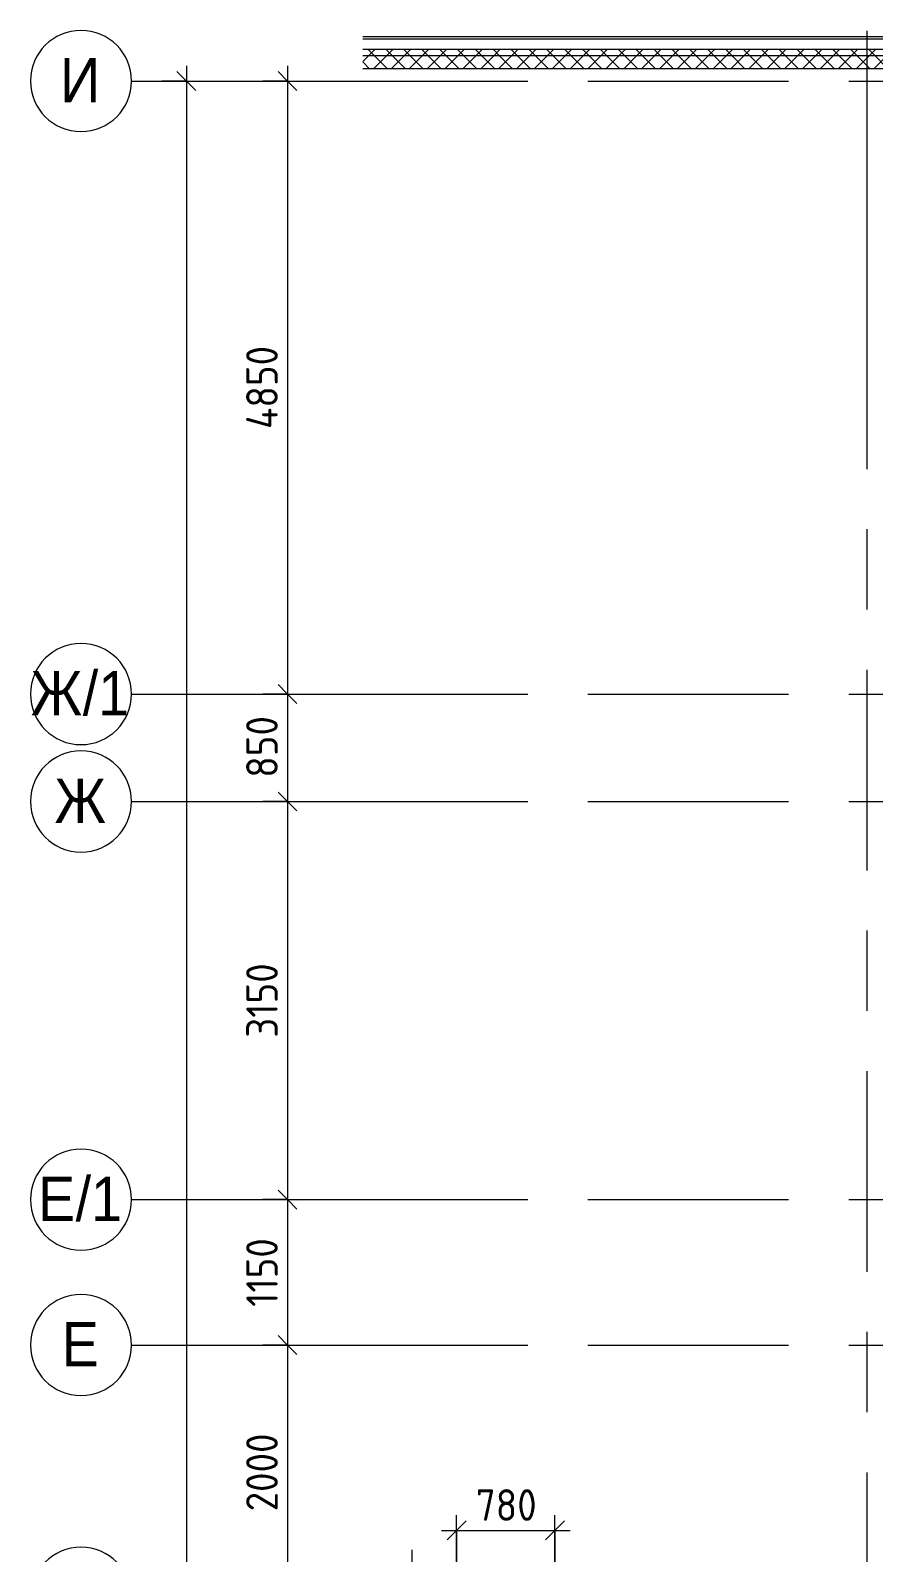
# Model space of a CAD drawing. Header units: millimetres. Extents: x -2911 to 185522, y -8553 to 29000.
# Drawn here: x -2911 to 3760, y 15358 to 27400 of the extents above; entities that cross this region are included whole.
import ezdxf

# ---------------------------------------------------------------- set-up
doc = ezdxf.new("R2010")
doc.units = ezdxf.units.MM
doc.linetypes.add('Осевая', pattern=[3175, 635, -476.25, 1587.5, -476.25])
for name, color, linetype, lineweight in [('A-ANNO-DIMS', 7, 'Continuous', 9), ('A-ANNO-DIMS-100', 7, 'Continuous', 9), ('A-WALL', 7, 'Continuous', 9), ('Оси', 7, 'Continuous', 9), ('Оси-1', 7, 'Continuous', 20), ('Оси-2', 7, 'Осевая', 9)]:
    doc.layers.add(name, color=color, linetype=linetype, lineweight=lineweight)
doc.layers.add('A-WALL-2', color=7, linetype='Continuous', lineweight=13, true_color=0x3c3c3c)
doc.layers.add('A-WALL-FNSH-1', color=7, linetype='Continuous', lineweight=9, true_color=0x3c3c3c)
doc.styles.add('Arial', font='arial.ttf', dxfattribs={"width": 0.9, "height": 350})
doc.styles.add('ISOCPEUR', font='isocpeur.ttf', dxfattribs={"width": 0.9, "height": 250})
doc.dimstyles.new('ISO-2_5_0_9К_БОЛЬШОЙ', dxfattribs={"dimscale": 304.8, "dimtxt": 248.995294, "dimasz": 0.492126, "dimexe": 0.393701, "dimexo": 0.984252, "dimgap": 0, "dimtad": 1, "dimdec": 0, "dimrnd": 10, "dimzin": 0, "dimdsep": 46, "dimtxsty": 'ISOCPEUR', "dimblk1": 'OBLIQUE', "dimblk2": 'OBLIQUE', "dimsah": 1, "dimcen": 0.09, "dimdle": 0.393701, "dimazin": 0, "dimtfac": 1, "dimtdec": 4, "dimtix": 1, "dimtmove": 0, "dimatfit": 3, "dimfxl": 1, "dimtvp": 1, "dimtolj": 1, "dimtzin": 0, "dimarcsym": 2})
doc.dimstyles.new('ISO-2_5_0_9К_БОЛЬШОЙ_1', dxfattribs={"dimscale": 304.8, "dimtxt": 248.995294, "dimasz": 0.492126, "dimexe": 0.393701, "dimexo": 0.984252, "dimgap": 0, "dimtad": 1, "dimdec": 0, "dimrnd": 10, "dimzin": 0, "dimdsep": 46, "dimtxsty": 'ISOCPEUR', "dimblk1": 'OBLIQUE', "dimblk2": 'OBLIQUE', "dimsah": 1, "dimcen": 0.09, "dimdle": 0.393701, "dimazin": 0, "dimtfac": 1, "dimtdec": 4, "dimtix": 1, "dimtmove": 2, "dimatfit": 3, "dimfxl": 1, "dimtvp": 1, "dimtolj": 1, "dimtzin": 0, "dimarcsym": 2})
pattern_1 = [(45, (0, 0), (-70.71068, 70.71068), []), (135, (0, 0), (-70.71068, -70.71068), [])]

# ---------------------------------------------------------------- blocks, each defined once
blk = doc.blocks.new('Ось сетки - D8-29747960-План расстановки осветительного оборудования 2 этажа в осях 1-12')
at = {"layer": 'Оси-1'}
for start, end in [(360, 180), (180, 360)]:
    blk.add_arc((0, 0), 4, start, end, dxfattribs=at)
blk = doc.blocks.new('DIMBLOCK12-План расстановки осветительного оборудования 2 этажа в осях 1-12')
at = {"layer": 'A-ANNO-DIMS-100'}
for p, q in [((-877, 27120), (-877, 22150)), ((-1071, 27000), (-757, 27000)), ((-877, 27000), (-1071, 27000)), ((-1071, 22150), (-757, 22150)), ((-877, 22150), (-1071, 22150))]:
    blk.add_line(p, q, dxfattribs=at)
at = {"layer": 'A-ANNO-DIMS-100', "lineweight": 20}
for p, q in [((-877, 27000), (-952, 27075)), ((-877, 27000), (-802, 26925)), ((-877, 22150), (-952, 22225)), ((-877, 22150), (-802, 22075))]:
    blk.add_line(p, q, dxfattribs=at)
at = {"layer": 'A-ANNO-DIMS-100', "color": 0, "insert": (-1204, 24247), "char_height": 250, "width": 787.21, "attachment_point": 1, "rotation": 90, "line_spacing_factor": 1.149209, "style": 'ISOCPEUR'}
blk.add_mtext('4850', dxfattribs=at)
blk = doc.blocks.new('_Oblique')
at = {"color": 0, "linetype": 'ByBlock', "lineweight": -2}
blk.add_line((-0.5, -0.5), (0.5, 0.5), dxfattribs=at)
blk = doc.blocks.new('DIMBLOCK13-План расстановки осветительного оборудования 2 этажа в осях 1-12')
at = {"layer": 'A-ANNO-DIMS-100', "lineweight": 20}
for p, q in [((-877, 22150), (-952, 22225)), ((-877, 22150), (-802, 22075)), ((-877, 21300), (-952, 21375)), ((-877, 21300), (-802, 21225))]:
    blk.add_line(p, q, dxfattribs=at)
at = {"layer": 'A-ANNO-DIMS-100'}
for p, q in [((-1071, 22150), (-757, 22150)), ((-877, 22150), (-1071, 22150)), ((-877, 22150), (-877, 21300)), ((-1071, 21300), (-757, 21300)), ((-877, 21300), (-1071, 21300))]:
    blk.add_line(p, q, dxfattribs=at)
at = {"layer": 'A-ANNO-DIMS-100', "color": 0, "insert": (-1204, 21488), "char_height": 250, "width": 568.86, "attachment_point": 1, "rotation": 90, "line_spacing_factor": 1.149209, "style": 'ISOCPEUR'}
blk.add_mtext('850', dxfattribs=at)
blk = doc.blocks.new('DIMBLOCK14-План расстановки осветительного оборудования 2 этажа в осях 1-12')
at = {"layer": 'A-ANNO-DIMS-100', "lineweight": 20}
for p, q in [((-877, 21300), (-952, 21375)), ((-877, 21300), (-802, 21225)), ((-877, 18150), (-952, 18225)), ((-877, 18150), (-802, 18075))]:
    blk.add_line(p, q, dxfattribs=at)
at = {"layer": 'A-ANNO-DIMS-100'}
for p, q in [((-1071, 21300), (-757, 21300)), ((-877, 21300), (-1071, 21300)), ((-877, 21300), (-877, 18150)), ((-1071, 18150), (-757, 18150)), ((-877, 18150), (-1071, 18150))]:
    blk.add_line(p, q, dxfattribs=at)
at = {"layer": 'A-ANNO-DIMS-100', "color": 0, "insert": (-1204, 19431), "char_height": 250, "width": 706.76, "attachment_point": 1, "rotation": 90, "line_spacing_factor": 1.149209, "style": 'ISOCPEUR'}
blk.add_mtext('3150', dxfattribs=at)
blk = doc.blocks.new('DIMBLOCK15-План расстановки осветительного оборудования 2 этажа в осях 1-12')
at = {"layer": 'A-ANNO-DIMS-100', "lineweight": 20}
for p, q in [((-877, 18150), (-952, 18225)), ((-877, 18150), (-802, 18075)), ((-877, 17000), (-952, 17075)), ((-877, 17000), (-802, 16925))]:
    blk.add_line(p, q, dxfattribs=at)
at = {"layer": 'A-ANNO-DIMS-100'}
for p, q in [((-1071, 18150), (-757, 18150)), ((-877, 18150), (-1071, 18150)), ((-877, 18150), (-877, 17000)), ((-1071, 17000), (-757, 17000)), ((-877, 17000), (-1071, 17000))]:
    blk.add_line(p, q, dxfattribs=at)
at = {"layer": 'A-ANNO-DIMS-100', "color": 0, "insert": (-1204, 17302), "char_height": 250, "width": 655.05, "attachment_point": 1, "rotation": 90, "line_spacing_factor": 1.149209, "style": 'ISOCPEUR'}
blk.add_mtext('1150', dxfattribs=at)
blk = doc.blocks.new('DIMBLOCK16-План расстановки осветительного оборудования 2 этажа в осях 1-12')
at = {"layer": 'A-ANNO-DIMS-100'}
for p, q in [((-1071, 17000), (-757, 17000)), ((-877, 17000), (-1071, 17000)), ((-877, 17000), (-877, 15000)), ((-636, 15000), (-997, 15000)), ((-877, 15000), (-636, 15000))]:
    blk.add_line(p, q, dxfattribs=at)
at = {"layer": 'A-ANNO-DIMS-100', "lineweight": 20}
for p, q in [((-877, 17000), (-952, 17075)), ((-877, 17000), (-802, 16925)), ((-877, 15000), (-952, 15075)), ((-877, 15000), (-802, 14925))]:
    blk.add_line(p, q, dxfattribs=at)
at = {"layer": 'A-ANNO-DIMS-100', "color": 0, "insert": (-1204, 15684), "char_height": 250, "width": 758.48, "attachment_point": 1, "rotation": 90, "line_spacing_factor": 1.149209, "style": 'ISOCPEUR'}
blk.add_mtext('2000', dxfattribs=at)
blk = doc.blocks.new('DIMBLOCK22-План расстановки осветительного оборудования 2 этажа в осях 1-12')
at = {"layer": 'A-ANNO-DIMS-100'}
for p, q in [((-1677, 27120), (-1677, -120)), ((-1871, 27000), (-1557, 27000)), ((-1677, 27000), (-1871, 27000)), ((-1871, 0), (-1557, 0)), ((-1677, 0), (-1871, 0))]:
    blk.add_line(p, q, dxfattribs=at)
at = {"layer": 'A-ANNO-DIMS-100', "lineweight": 20}
for p, q in [((-1677, 27000), (-1752, 27075)), ((-1677, 27000), (-1602, 26925)), ((-1677, 0), (-1752, 75)), ((-1677, 0), (-1602, -75))]:
    blk.add_line(p, q, dxfattribs=at)
at = {"layer": 'A-ANNO-DIMS-100', "color": 0, "insert": (-2004, 13572), "char_height": 250, "width": 948.1, "attachment_point": 1, "rotation": 90, "line_spacing_factor": 1.149209, "style": 'ISOCPEUR'}
blk.add_mtext('27000', dxfattribs=at)
blk = doc.blocks.new('DIMBLOCK84-План расстановки осветительного оборудования 2 этажа в осях 1-12')
at = {"layer": 'A-ANNO-DIMS-100'}
for p, q in [((461, 15259), (461, 15653)), ((1239, 15260), (1239, 15653)), ((341, 15533), (1359, 15533)), ((461, 15533), (461, 15259)), ((1239, 15533), (1239, 15260))]:
    blk.add_line(p, q, dxfattribs=at)
at = {"layer": 'A-ANNO-DIMS-100', "lineweight": 20}
for p, q in [((461, 15533), (536, 15608)), ((1239, 15533), (1314, 15608)), ((461, 15533), (386, 15458)), ((1239, 15533), (1164, 15458))]:
    blk.add_line(p, q, dxfattribs=at)
at = {"layer": 'A-ANNO-DIMS-100', "color": 0, "insert": (613, 15859), "char_height": 250, "width": 568.86, "attachment_point": 1, "line_spacing_factor": 1.149209, "style": 'ISOCPEUR'}
blk.add_mtext('780', dxfattribs=at)

msp = doc.modelspace()

# ---------------------------------------------------------------- hatches: boundary and pattern name
at = {"layer": 'A-WALL'}
h = msp.add_hatch(dxfattribs=at)
h.set_pattern_fill('FP_12', color=256, style=0, pattern_type=2)
h.set_pattern_definition(pattern_1)
h.paths.add_polyline_path([(13710, 27200), (13710, 27250), (-281.3146, 27250), (-281.3146, 27200), (13121.6863, 27200)])
h = msp.add_hatch(dxfattribs=at)
h.set_pattern_fill('FP_12', color=256, style=0, pattern_type=2)
h.set_pattern_definition(pattern_1)
h.paths.add_polyline_path([(13690, 27100), (13710, 27100), (13710, 27200), (-281.3146, 27200), (-281.3146, 27100), (13689, 27100)])

# ---------------------------------------------------------------- linework, layer by layer
for p, q in [((33760, 27250), (-281.3146, 27250)), ((33710, 27200), (-281.3146, 27200))]:
    msp.add_line(p, q, dxfattribs=at)
at = {"layer": 'A-WALL-2'}
for p, q in [((33840, 27330), (-281.3146, 27330)), ((-281.3146, 27100), (4060, 27100))]:
    msp.add_line(p, q, dxfattribs=at)
at = {"layer": 'A-WALL-FNSH-1'}
msp.add_line((33860, 27350), (-281.3146, 27350), dxfattribs=at)
at = {"layer": 'Оси'}
for p, q in [((3710, 24898.0711), (3710, 27398.0711)), ((-2111, 26999.9998), (389, 26999.9998)), ((-2111, 22150.0001), (389, 22150.0001)), ((-2111, 21300.0001), (389, 21300.0001)), ((-2111, 18150.0001), (389, 18150.0001)), ((-2111, 17000.0001), (389, 17000.0001)), ((110, 12880), (110, 15380))]:
    msp.add_line(p, q, dxfattribs=at)
at = {"layer": 'Оси-2'}
for p, q in [((389, 26999.9998), (31360, 26999.9998)), ((3710, 593.7414), (3710, 24898.0711)), ((389, 22150.0001), (36260, 22150.0001)), ((389, 21300.0001), (36260, 21300.0001)), ((389, 18150.0001), (36260, 18150.0001)), ((389, 17000.0001), (36260, 17000.0001))]:
    msp.add_line(p, q, dxfattribs=at)

# ---------------------------------------------------------------- block references
at = {"layer": 'Оси-1', "xscale": 99.99999999999993, "yscale": 99.99999999999993, "zscale": 99.99999999999993, "rotation": 269.9999999999994}
for p in [(-2511, 26999.9998), (-2511, 22150.0001), (-2511, 21300.0001), (-2511, 18150.0001), (-2511, 17000.0001), (-2511, 15000)]:
    msp.add_blockref('Ось сетки - D8-29747960-План расстановки осветительного оборудования 2 этажа в осях 1-12', p, dxfattribs=at)

# ---------------------------------------------------------------- texts
at = {"layer": 'Оси', "char_height": 350, "attachment_point": 1, "style": 'Arial'}
for s, insert, width in [('\\fArial|b0|i0|c204|p34|;\\W.9;И', (-2675.4763, 27181.0387), 389.620125), ('\\fArial|b0|i0|c204|p34|;\\W.9;Ж', (-2907.6763, 22331.039), 497.847937), ('/1', (-2496.9107, 22331.039), 454.556812), ('\\fArial|b0|i0|c204|p34|;\\W.9;Ж', (-2720.0263, 21481.039), 497.847937), ('\\fArial|b0|i0|c204|p34|;\\W.9;Е', (-2850.9763, 18331.039), 360.759375), ('/1', (-2553.3201, 18331.039), 454.556812), ('\\fArial|b0|i0|c204|p34|;\\W.9;Е', (-2663.7763, 17181.039), 360.759375)]:
    msp.add_mtext(s, dxfattribs=dict(at, insert=insert, width=width))

# ---------------------------------------------------------------- dimensions: what is measured, and where the dimension line sits
at = {"layer": 'A-ANNO-DIMS'}
dim = msp.add_linear_dim(base=(-1677.2324, 0), p1=(-1571.1664, 26999.9998), p2=(-1571.1664, 0), angle=90, dimstyle='ISO-2_5_0_9К_БОЛЬШОЙ_1', override={"dimpost": '<>', "dimfxl": 26999.999823}, dxfattribs=at)
dim.commit()
dim.dimension.update_dxf_attribs({"geometry": 'DIMBLOCK22-План расстановки осветительного оборудования 2 этажа в осях 1-12', "text_midpoint": (-1837.1797, 14046.0343), "dimtype": 160, "text_rotation": 90})
for base, p1, p2, override, picture, middle in [((-877.2324, 22150.0001), (-771.1664, 26999.9998), (-771.1664, 22150.0001), {"dimpost": '<>', "dimfxl": 4849.999753}, 'DIMBLOCK12-План расстановки осветительного оборудования 2 этажа в осях 1-12', (-1002.2324, 24574.9999)), ((-877.2324, 21300.0001), (-771.1664, 22150.0001), (-771.1664, 21300.0001), {"dimpost": '<>', "dimfxl": 850}, 'DIMBLOCK13-План расстановки осветительного оборудования 2 этажа в осях 1-12', (-1002.2324, 21725.0001)), ((-877.2324, 18150.0001), (-771.1664, 21300.0001), (-771.1664, 18150.0001), {"dimpost": '<>', "dimfxl": 3150}, 'DIMBLOCK14-План расстановки осветительного оборудования 2 этажа в осях 1-12', (-1002.2324, 19725.0001)), ((-877.2324, 17000.0001), (-771.1664, 18150.0001), (-771.1664, 17000.0001), {"dimpost": '<>', "dimfxl": 1150}, 'DIMBLOCK15-План расстановки осветительного оборудования 2 этажа в осях 1-12', (-1002.2324, 17575.0001)), ((-877.2324, 15000), (-771.1664, 17000.0001), (-335.9002, 15000), {"dimpost": '<>', "dimfxl": 2046.816295}, 'DIMBLOCK16-План расстановки осветительного оборудования 2 этажа в осях 1-12', (-1002.2324, 16000))]:
    dim = msp.add_linear_dim(base=base, p1=p1, p2=p2, angle=90, dimstyle='ISO-2_5_0_9К_БОЛЬШОЙ', override=override, dxfattribs=at)
    dim.commit()
    dim.dimension.update_dxf_attribs({"geometry": picture, "text_midpoint": middle})
dim = msp.add_linear_dim(base=(1239.4199, 15532.6865), p1=(461, 14959), p2=(1239.4199, 14960), dimstyle='ISO-2_5_0_9К_БОЛЬШОЙ', override={"dimpost": '<>', "dimfxl": 778.420536}, dxfattribs=at)
dim.commit()
dim.dimension.update_dxf_attribs({"geometry": 'DIMBLOCK84-План расстановки осветительного оборудования 2 этажа в осях 1-12', "text_midpoint": (850.2099, 15657.6865)})

doc.saveas('drawing.dxf')
